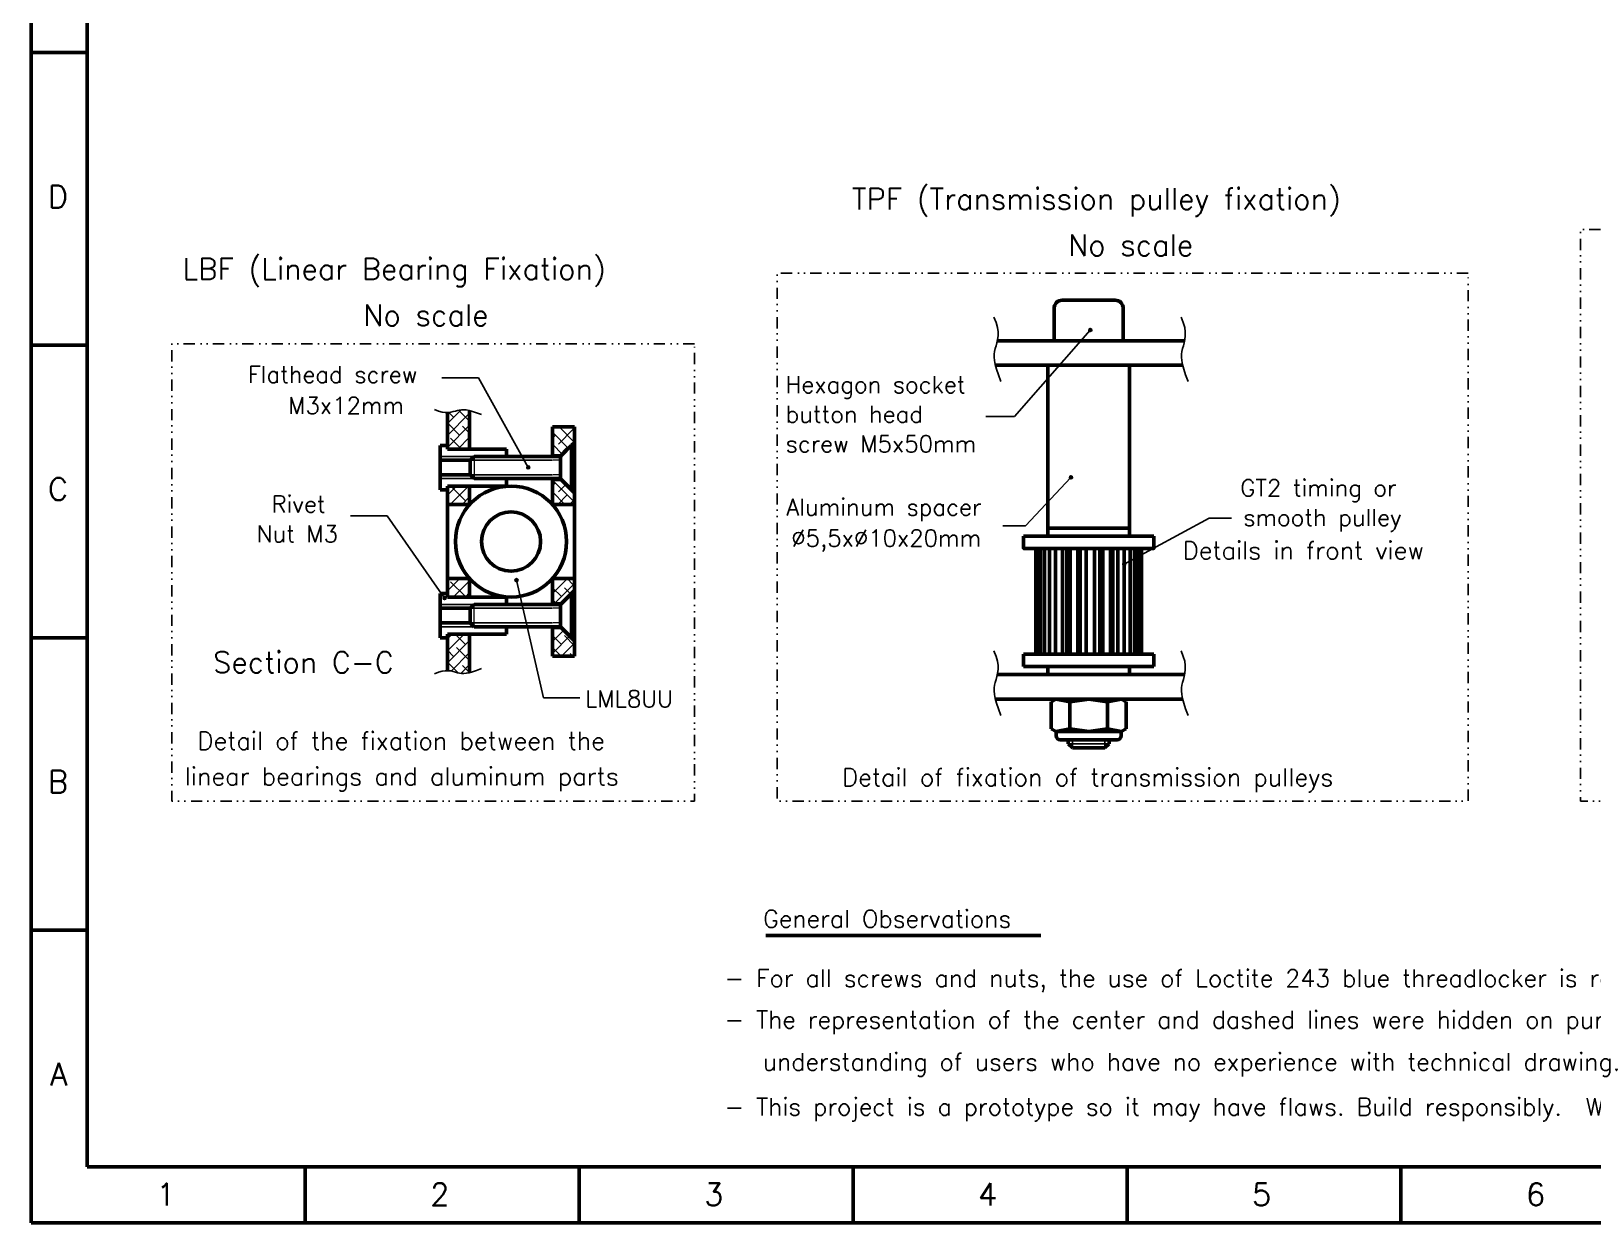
# Model space of a CAD drawing. Extents: x 19854 to 20548, y -7306 to -6812.
# Drawn here: x 19854.4 to 20118.1, y -7306 to -7104.8 of the extents above; entities that cross this region are included whole.
import ezdxf

# ---------------------------------------------------------------- set-up
doc = ezdxf.new("R2010")
doc.units = 0
doc.linetypes.add('DASHED', pattern=[19.05, 12.7, -6.35])
doc.linetypes.add('DIVIDETINY', pattern=[4.7625, 1.905, -0.9525, 0, -0.9525, 0, -0.9525])
for name, color, linetype in [('Cotas', 90, 'Continuous'), ('Detalhe', 132, 'DIVIDETINY'), ('Hachura', 9, 'Continuous')]:
    doc.layers.add(name, color=color, linetype=linetype)
for name, color, linetype, lineweight in [('Fixação e Transmissão', 5, 'Continuous', 50), ('Guias', 30, 'Continuous', 50), ('Linha tracejada', 254, 'DASHED', 15), ('Perfis e Cantoneiras', 2, 'Continuous', 50), ('Peças Usinadas', 120, 'Continuous', 50)]:
    doc.layers.add(name, color=color, linetype=linetype, lineweight=lineweight)
doc.styles.get("Standard").update_dxf_attribs({"font": 'romans.shx'})

msp = doc.modelspace()

# ---------------------------------------------------------------- hatches: boundary and pattern name
at = {"layer": 'Cotas'}
h = msp.add_hatch(color=256, dxfattribs=at)
h.dxf.hatch_style = 1
h.paths.add_polyline_path([(20033.5, -7155.219, 0.2411741), (20033.393, -7155.01, 0.6113775), (20032.983, -7155.219, 1), (20033.5, -7155.219)])
h = msp.add_hatch(color=256, dxfattribs=at)
h.dxf.hatch_style = 1
h.paths.add_polyline_path([(19938.58, -7178.415, 0.2411741), (19938.473, -7178.206, 0.6113775), (19938.063, -7178.415, 1), (19938.58, -7178.415)])
h = msp.add_hatch(color=256, dxfattribs=at)
h.dxf.hatch_style = 1
h.paths.add_polyline_path([(20030.225, -7180.103, 0.2411741), (20030.117, -7179.894, 0.6113775), (20029.708, -7180.103, 1), (20030.225, -7180.103)])
h = msp.add_hatch(color=256, dxfattribs=at)
h.dxf.hatch_style = 1
h.paths.add_polyline_path([(20039.229, -7194.772, 0.2411741), (20039.122, -7194.563, 0.6113775), (20038.712, -7194.772, 1), (20039.229, -7194.772)])
h = msp.add_hatch(color=256, dxfattribs=at)
h.dxf.hatch_style = 1
h.paths.add_polyline_path([(19936.078, -7197.476, 0.2411741), (19936.186, -7197.686, 0.6113775), (19936.595, -7197.476, 1), (19936.078, -7197.476)])
h = msp.add_hatch(color=256, dxfattribs=at)
h.dxf.hatch_style = 1
h.paths.add_polyline_path([(19924.47, -7200.504, 0.2411741), (19924.362, -7200.294, 0.6113775), (19923.953, -7200.504, 1), (19924.47, -7200.504)])
at = {"layer": 'Hachura'}
h = msp.add_hatch(dxfattribs=at)
h.set_pattern_fill('ANSI38', color=256, scale=0.44999999)
h.paths.add_polyline_path([(19928.428, -7168.826), (19928.407, -7168.821), (19928.373, -7168.812), (19928.34, -7168.805), (19928.307, -7168.797), (19928.274, -7168.79), (19928.242, -7168.783), (19928.21, -7168.776), (19928.178, -7168.769), (19928.147, -7168.763), (19928.116, -7168.756), (19928.085, -7168.751), (19928.055, -7168.745), (19928.025, -7168.739), (19927.995, -7168.734), (19927.965, -7168.729), (19927.936, -7168.724), (19927.907, -7168.72), (19927.879, -7168.715), (19927.85, -7168.711), (19927.822, -7168.707), (19927.794, -7168.704), (19927.767, -7168.7), (19927.74, -7168.697), (19927.713, -7168.694), (19927.686, -7168.691), (19927.659, -7168.688), (19927.633, -7168.686), (19927.607, -7168.683), (19927.581, -7168.681), (19927.555, -7168.679), (19927.53, -7168.678), (19927.505, -7168.676), (19927.48, -7168.675), (19927.455, -7168.674), (19927.43, -7168.673), (19927.406, -7168.672), (19927.381, -7168.672), (19927.357, -7168.671), (19927.333, -7168.671), (19927.31, -7168.671), (19927.286, -7168.671), (19927.263, -7168.671), (19927.239, -7168.672), (19927.216, -7168.672), (19927.193, -7168.673), (19927.17, -7168.674), (19927.148, -7168.675), (19927.125, -7168.677), (19927.103, -7168.678), (19927.08, -7168.68), (19927.058, -7168.681), (19927.036, -7168.683), (19927.014, -7168.685), (19926.992, -7168.688), (19926.97, -7168.69), (19926.948, -7168.692), (19926.927, -7168.695), (19926.905, -7168.698), (19926.884, -7168.701), (19926.862, -7168.704), (19926.841, -7168.707), (19926.819, -7168.71), (19926.798, -7168.714), (19926.777, -7168.717), (19926.756, -7168.721), (19926.735, -7168.725), (19926.713, -7168.729), (19926.692, -7168.733), (19926.671, -7168.737), (19926.65, -7168.741), (19926.629, -7168.746), (19926.608, -7168.75), (19926.587, -7168.755), (19926.566, -7168.76), (19926.545, -7168.765), (19926.524, -7168.77), (19926.503, -7168.775), (19926.481, -7168.78), (19926.46, -7168.785), (19926.439, -7168.79), (19926.418, -7168.796), (19926.397, -7168.801), (19926.375, -7168.807), (19926.354, -7168.813), (19926.332, -7168.819), (19926.311, -7168.824), (19926.289, -7168.83), (19926.267, -7168.836), (19926.246, -7168.843), (19926.202, -7168.855), (19926.158, -7168.868), (19926.114, -7168.88), (19926.024, -7168.906), (19925.979, -7168.919), (19925.934, -7168.932), (19925.888, -7168.945), (19925.864, -7168.952), (19925.841, -7168.958), (19925.818, -7168.965), (19925.794, -7168.971), (19925.771, -7168.977), (19925.747, -7168.984), (19925.723, -7168.99), (19925.699, -7168.996), (19925.675, -7169.003), (19925.651, -7169.009), (19925.627, -7169.015), (19925.603, -7169.021), (19925.578, -7169.027), (19925.554, -7169.033), (19925.529, -7169.038), (19925.504, -7169.044), (19925.479, -7169.05), (19925.454, -7169.055), (19925.429, -7169.061), (19925.403, -7169.066), (19925.378, -7169.071), (19925.352, -7169.076), (19925.326, -7169.081), (19925.3, -7169.086), (19925.274, -7169.091), (19925.248, -7169.095), (19925.222, -7169.1), (19925.195, -7169.104), (19925.169, -7169.108), (19925.142, -7169.112), (19925.115, -7169.116), (19925.088, -7169.12), (19925.06, -7169.123), (19925.033, -7169.127), (19925.005, -7169.13), (19924.977, -7169.133), (19924.95, -7169.136), (19924.921, -7169.139), (19924.893, -7169.141), (19924.865, -7169.143), (19924.836, -7169.145), (19924.807, -7169.147), (19924.778, -7169.149), (19924.749, -7169.15), (19924.72, -7169.151), (19924.69, -7169.152), (19924.678, -7169.153), (19924.678, -7174.702), (19924.678, -7175.327), (19928.428, -7175.327), (19928.428, -7168.826)])
h = msp.add_hatch(dxfattribs=at)
h.set_pattern_fill('ANSI38', color=256, scale=0.44999999, angle=90.000003)
h.paths.add_polyline_path([(19946.154, -7174.199), (19945.658, -7174.695), (19943.906, -7176.447), (19942.404, -7176.447), (19942.404, -7171.577), (19946.154, -7171.577), (19946.154, -7174.199)])
h = msp.add_hatch(dxfattribs=at)
h.set_pattern_fill('ANSI38', color=256, scale=0.44999999)
h.paths.add_polyline_path([(19928.428, -7181.577), (19924.678, -7181.577), (19924.678, -7182.202), (19924.678, -7184.702), (19928.428, -7184.702), (19928.428, -7181.577)])
h = msp.add_hatch(dxfattribs=at)
h.set_pattern_fill('ANSI38', color=256, scale=0.44999999, angle=90.000003)
h.paths.add_polyline_path([(19946.154, -7184.702), (19942.404, -7184.702), (19942.404, -7180.453), (19943.906, -7180.453), (19946.158, -7182.705), (19946.154, -7184.702)])
h = msp.add_hatch(dxfattribs=at)
h.set_pattern_fill('ANSI38', color=256, scale=0.44999999)
h.paths.add_polyline_path([(19928.428, -7197.202), (19924.678, -7197.202), (19924.678, -7199.702), (19924.678, -7200.327), (19928.428, -7200.327), (19928.428, -7197.202)])
h = msp.add_hatch(dxfattribs=at)
h.set_pattern_fill('ANSI38', color=256, scale=0.44999999)
h.paths.add_polyline_path([(19946.154, -7197.202), (19942.404, -7197.202), (19942.404, -7201.452), (19943.906, -7201.452), (19946.158, -7199.199), (19946.154, -7197.202)])
h = msp.add_hatch(dxfattribs=at)
h.set_pattern_fill('ANSI38', color=256, scale=0.44999999)
h.paths.add_polyline_path([(19928.428, -7206.577), (19924.678, -7206.577), (19924.678, -7207.202), (19924.678, -7212.752), (19924.69, -7212.752), (19924.72, -7212.753), (19924.749, -7212.755), (19924.778, -7212.756), (19924.807, -7212.758), (19924.836, -7212.759), (19924.865, -7212.761), (19924.893, -7212.764), (19924.921, -7212.766), (19924.95, -7212.769), (19924.977, -7212.772), (19925.005, -7212.775), (19925.033, -7212.778), (19925.06, -7212.781), (19925.088, -7212.785), (19925.115, -7212.788), (19925.142, -7212.792), (19925.169, -7212.796), (19925.195, -7212.8), (19925.222, -7212.805), (19925.248, -7212.809), (19925.274, -7212.814), (19925.3, -7212.819), (19925.326, -7212.823), (19925.352, -7212.828), (19925.378, -7212.834), (19925.403, -7212.839), (19925.429, -7212.844), (19925.454, -7212.849), (19925.479, -7212.855), (19925.504, -7212.861), (19925.529, -7212.866), (19925.554, -7212.872), (19925.578, -7212.878), (19925.603, -7212.884), (19925.627, -7212.89), (19925.651, -7212.896), (19925.675, -7212.902), (19925.699, -7212.908), (19925.723, -7212.915), (19925.747, -7212.921), (19925.771, -7212.927), (19925.794, -7212.934), (19925.818, -7212.94), (19925.841, -7212.947), (19925.864, -7212.953), (19925.888, -7212.959), (19925.934, -7212.973), (19925.979, -7212.986), (19926.024, -7212.999), (19926.114, -7213.024), (19926.158, -7213.037), (19926.202, -7213.05), (19926.246, -7213.062), (19926.267, -7213.068), (19926.289, -7213.074), (19926.311, -7213.08), (19926.332, -7213.086), (19926.354, -7213.092), (19926.375, -7213.098), (19926.397, -7213.103), (19926.418, -7213.109), (19926.439, -7213.114), (19926.46, -7213.12), (19926.481, -7213.125), (19926.503, -7213.13), (19926.524, -7213.135), (19926.545, -7213.14), (19926.566, -7213.145), (19926.587, -7213.15), (19926.608, -7213.154), (19926.629, -7213.159), (19926.65, -7213.163), (19926.671, -7213.168), (19926.692, -7213.172), (19926.713, -7213.176), (19926.735, -7213.18), (19926.756, -7213.184), (19926.777, -7213.187), (19926.798, -7213.191), (19926.819, -7213.194), (19926.841, -7213.198), (19926.862, -7213.201), (19926.884, -7213.204), (19926.905, -7213.207), (19926.927, -7213.21), (19926.948, -7213.212), (19926.97, -7213.215), (19926.992, -7213.217), (19927.014, -7213.219), (19927.036, -7213.221), (19927.058, -7213.223), (19927.08, -7213.225), (19927.103, -7213.227), (19927.125, -7213.228), (19927.148, -7213.229), (19927.17, -7213.231), (19927.193, -7213.232), (19927.216, -7213.232), (19927.239, -7213.233), (19927.263, -7213.233), (19927.286, -7213.234), (19927.31, -7213.234), (19927.333, -7213.234), (19927.357, -7213.234), (19927.381, -7213.233), (19927.406, -7213.233), (19927.43, -7213.232), (19927.455, -7213.231), (19927.48, -7213.23), (19927.505, -7213.228), (19927.53, -7213.227), (19927.555, -7213.225), (19927.581, -7213.223), (19927.607, -7213.221), (19927.633, -7213.219), (19927.659, -7213.217), (19927.686, -7213.214), (19927.713, -7213.211), (19927.74, -7213.208), (19927.767, -7213.205), (19927.794, -7213.201), (19927.822, -7213.197), (19927.85, -7213.193), (19927.879, -7213.189), (19927.907, -7213.185), (19927.936, -7213.18), (19927.965, -7213.176), (19927.995, -7213.171), (19928.025, -7213.165), (19928.055, -7213.16), (19928.085, -7213.154), (19928.116, -7213.148), (19928.147, -7213.142), (19928.178, -7213.136), (19928.21, -7213.129), (19928.242, -7213.122), (19928.274, -7213.115), (19928.307, -7213.108), (19928.34, -7213.1), (19928.373, -7213.092), (19928.407, -7213.084), (19928.428, -7213.079), (19928.428, -7206.577)])
h = msp.add_hatch(dxfattribs=at)
h.set_pattern_fill('ANSI38', color=256, scale=0.44999999)
h.paths.add_polyline_path([(19946.154, -7207.705), (19945.658, -7207.209), (19943.906, -7205.457), (19942.404, -7205.457), (19942.404, -7210.327), (19946.154, -7210.327), (19946.154, -7207.705)])

# ---------------------------------------------------------------- linework, layer by layer
at = {"layer": 'Cotas'}
for p, q in [((20033.242, -7155.219), (20020.42, -7169.84)), ((19923.733, -7163.275), (19929.909, -7163.275)), ((19938.322, -7178.415), (19929.909, -7163.275)), ((20020.42, -7169.84), (20015.619, -7169.84)), ((20029.966, -7180.103), (20022.285, -7188.309)), ((19908.302, -7186.594), (19914.478, -7186.594)), ((19924.211, -7200.504), (19914.478, -7186.594)), ((20038.97, -7194.772), (20053.305, -7186.992)), ((20053.305, -7186.992), (20057.098, -7186.992)), ((20018.492, -7188.309), (20022.285, -7188.309)), ((19936.337, -7197.476), (19940.874, -7217.331)), ((19947.05, -7217.331), (19940.874, -7217.331))]:
    msp.add_line(p, q, dxfattribs=at)
for centre in [(20033.242, -7155.219), (19938.322, -7178.415), (20029.966, -7180.103), (20038.97, -7194.772), (19936.337, -7197.476), (19924.211, -7200.504)]:
    msp.add_circle(centre, 0.259, dxfattribs=at)
at = {"layer": 'Detalhe', "flags": 128}
for points in [[(20238.505, -7138.228), (20116.032, -7138.228), (20116.032, -7234.808), (20238.505, -7234.808)], [(20097.032, -7145.621), (19980.38, -7145.621), (19980.38, -7234.808), (20097.032, -7234.808)], [(19966.38, -7157.544), (19878.151, -7157.544), (19878.151, -7234.808), (19966.38, -7234.808)]]:
    msp.add_lwpolyline(points, close=True, dxfattribs=at)
at = {"layer": 'Fixação e Transmissão'}
for p, q in [((20037.43, -7150.179), (20028.493, -7150.179)), ((20027.118, -7151.554), (20027.118, -7157.054)), ((20038.805, -7157.054), (20038.805, -7151.554)), ((20027.118, -7157.054), (20038.805, -7157.054)), ((19923.428, -7174.702), (19923.428, -7182.202)), ((19924.678, -7174.702), (19923.428, -7174.702)), ((19924.678, -7174.702), (19924.678, -7175.327)), ((19934.678, -7175.327), (19924.678, -7175.327)), ((19928.541, -7177.202), (19929.166, -7176.577)), ((19928.541, -7179.702), (19928.541, -7177.202)), ((19929.166, -7176.577), (19942.404, -7176.577)), ((19934.678, -7175.327), (19934.678, -7176.577)), ((19928.541, -7179.702), (19929.166, -7180.327)), ((19929.166, -7180.327), (19942.404, -7180.327)), ((19934.678, -7180.327), (19934.678, -7181.577)), ((19924.678, -7182.202), (19923.428, -7182.202)), ((19934.678, -7181.577), (19924.678, -7181.577)), ((19924.678, -7181.577), (19924.678, -7182.202)), ((20021.966, -7192.117), (20021.966, -7190.054)), ((20043.966, -7192.117), (20043.966, -7190.054)), ((20024.028, -7192.117), (20024.028, -7209.992)), ((20024.081, -7192.117), (20024.081, -7209.992)), ((20024.349, -7192.117), (20024.349, -7209.992)), ((20024.815, -7192.117), (20024.815, -7209.992)), ((20025.504, -7192.117), (20025.504, -7209.992)), ((20026.347, -7192.117), (20026.347, -7209.992)), ((20027.389, -7192.117), (20027.389, -7209.992)), ((20028.526, -7192.117), (20028.526, -7209.992)), ((20029.301, -7192.117), (20029.301, -7209.992)), ((20029.82, -7192.117), (20029.82, -7209.992)), ((20031.14, -7192.117), (20031.14, -7209.992)), ((20031.525, -7192.117), (20031.525, -7209.992)), ((20032.515, -7192.117), (20032.515, -7209.992)), ((20032.559, -7192.117), (20032.559, -7209.992)), ((20033.932, -7192.117), (20033.932, -7209.992)), ((20034.87, -7192.117), (20034.87, -7209.992)), ((20035.338, -7192.117), (20035.338, -7209.992)), ((20036.632, -7192.117), (20036.632, -7209.992)), ((20037.039, -7192.117), (20037.039, -7209.992)), ((20037.884, -7192.117), (20037.884, -7209.992)), ((20038.97, -7192.117), (20038.97, -7209.992)), ((20039.949, -7192.117), (20039.949, -7209.992)), ((20040.722, -7192.117), (20040.722, -7209.992)), ((20041.331, -7192.117), (20041.331, -7209.992)), ((20041.715, -7192.117), (20041.715, -7209.992)), ((20041.894, -7192.117), (20041.894, -7209.992)), ((20041.903, -7192.117), (20041.903, -7209.992)), ((19923.428, -7207.202), (19923.428, -7199.702)), ((19924.678, -7199.702), (19923.428, -7199.702)), ((19924.678, -7200.327), (19924.678, -7199.702)), ((19934.678, -7200.327), (19924.678, -7200.327)), ((19934.678, -7201.577), (19934.678, -7200.327)), ((19928.541, -7202.202), (19929.166, -7201.577)), ((19928.541, -7202.202), (19928.541, -7204.702)), ((19929.166, -7201.577), (19942.404, -7201.577)), ((19934.678, -7206.577), (19924.678, -7206.577)), ((19924.678, -7207.202), (19924.678, -7206.577)), ((19928.541, -7204.702), (19929.166, -7205.327)), ((19929.166, -7205.327), (19942.404, -7205.327)), ((19934.678, -7206.577), (19934.678, -7205.327)), ((19924.678, -7207.202), (19923.428, -7207.202)), ((20021.966, -7212.054), (20021.966, -7209.992)), ((20043.966, -7212.054), (20043.966, -7209.992)), ((20027.466, -7217.554), (20026.615, -7218.045)), ((20026.615, -7218.045), (20026.615, -7222.563)), ((20038.466, -7217.554), (20027.466, -7217.554)), ((20027.466, -7217.554), (20029.79, -7218.045)), ((20029.79, -7218.045), (20032.966, -7217.554)), ((20029.79, -7218.045), (20029.79, -7222.563)), ((20036.141, -7218.045), (20032.966, -7217.554)), ((20038.466, -7217.554), (20036.141, -7218.045)), ((20036.141, -7218.045), (20036.141, -7222.563)), ((20038.466, -7217.554), (20039.317, -7218.045)), ((20039.317, -7218.045), (20039.317, -7222.563)), ((20027.466, -7223.054), (20026.615, -7222.563)), ((20027.466, -7223.054), (20029.79, -7222.563)), ((20038.466, -7223.054), (20027.466, -7223.054)), ((20027.466, -7223.054), (20027.466, -7223.742)), ((20037.778, -7224.429), (20028.153, -7224.429)), ((20029.528, -7224.429), (20029.528, -7225.117)), ((20029.528, -7225.117), (20030.216, -7225.804)), ((20029.79, -7222.563), (20032.966, -7223.054)), ((20036.141, -7222.563), (20032.966, -7223.054)), ((20036.403, -7225.117), (20035.716, -7225.804)), ((20038.466, -7223.054), (20036.141, -7222.563)), ((20036.403, -7224.429), (20036.403, -7225.117)), ((20038.466, -7223.054), (20039.317, -7222.563)), ((20038.466, -7223.054), (20038.466, -7223.742)), ((20035.716, -7225.804), (20030.216, -7225.804))]:
    msp.add_line(p, q, dxfattribs=at)
at = {"layer": 'Fixação e Transmissão', "color": 7, "ltscale": 0.1}
for p, q in [((20026.091, -7161.179), (20026.091, -7188.679)), ((20039.841, -7161.179), (20039.841, -7188.679)), ((20026.091, -7188.679), (20026.091, -7190.054)), ((20039.841, -7188.679), (20039.841, -7190.054)), ((20026.091, -7212.054), (20026.091, -7213.429)), ((20039.841, -7212.054), (20039.841, -7213.429))]:
    msp.add_line(p, q, dxfattribs=at)
at = {"layer": 'Fixação e Transmissão', "color": 7}
for p, q in [((20026.091, -7161.179), (20039.841, -7161.179)), ((20026.091, -7188.679), (20039.841, -7188.679)), ((20026.091, -7190.054), (20039.841, -7190.054)), ((20026.091, -7212.054), (20039.841, -7212.054)), ((20026.091, -7213.429), (20039.841, -7213.429))]:
    msp.add_line(p, q, dxfattribs=at)
at = {"layer": 'Fixação e Transmissão', "ltscale": 0.1}
for p, q in [((19943.906, -7176.447), (19945.658, -7174.695)), ((19945.658, -7174.695), (19945.908, -7174.695)), ((19945.658, -7174.695), (19945.658, -7182.205)), ((19945.908, -7174.695), (19945.908, -7182.205)), ((19928.541, -7177.202), (19923.428, -7177.202)), ((19943.78, -7176.573), (19942.404, -7176.573)), ((19943.78, -7176.573), (19943.906, -7176.447)), ((19943.78, -7176.573), (19943.78, -7180.327)), ((19928.541, -7179.702), (19923.428, -7179.702)), ((19943.78, -7180.327), (19942.404, -7180.327)), ((19943.78, -7180.327), (19943.906, -7180.453)), ((19943.906, -7180.453), (19945.658, -7182.205)), ((19945.658, -7182.205), (19945.908, -7182.205)), ((19943.906, -7201.452), (19945.658, -7199.7)), ((19945.658, -7199.7), (19945.908, -7199.7)), ((19945.658, -7207.209), (19945.658, -7199.7)), ((19945.908, -7207.209), (19945.908, -7199.7)), ((19928.541, -7202.202), (19923.428, -7202.202)), ((19943.78, -7201.577), (19942.404, -7201.577)), ((19943.78, -7201.577), (19943.906, -7201.452)), ((19943.78, -7205.332), (19943.78, -7201.577)), ((19928.541, -7204.702), (19923.428, -7204.702)), ((19943.78, -7205.332), (19942.404, -7205.332)), ((19943.78, -7205.332), (19943.906, -7205.457)), ((19943.906, -7205.457), (19945.658, -7207.209)), ((19945.658, -7207.209), (19945.908, -7207.209))]:
    msp.add_line(p, q, dxfattribs=at)
at = {"layer": 'Fixação e Transmissão', "flags": 128}
for points in [[(20043.966, -7190.054), (20021.966, -7190.054)], [(20043.966, -7209.992), (20021.966, -7209.992)], [(20043.966, -7212.054), (20021.966, -7212.054)]]:
    msp.add_lwpolyline(points, dxfattribs=at)
at = {"layer": 'Fixação e Transmissão'}
for centre, radius, start, end in [((20028.493, -7151.554), 1.375, 90, 180), ((20037.43, -7151.554), 1.375, 360, 90), ((20028.153, -7223.742), 0.688, 180, 270), ((20037.778, -7223.742), 0.688, 270, 360)]:
    msp.add_arc(centre, radius, start, end, dxfattribs=at)
for points, degree in [([(20024.081, -7192.117), (20021.966, -7192.117), (20021.966, -7192.117)], 2), ([(20024.081, -7192.117), (20024.159, -7192.117), (20024.349, -7192.117)], 2), ([(20024.815, -7192.117), (20024.532, -7192.117), (20024.349, -7192.117)], 2), ([(20024.815, -7192.117), (20025.109, -7192.117), (20025.504, -7192.117)], 2), ([(20026.347, -7192.117), (20025.883, -7192.117), (20025.504, -7192.117)], 2), ([(20026.347, -7192.117), (20026.828, -7192.117), (20027.389, -7192.117)], 2), ([(20028.526, -7192.117), (20027.928, -7192.117), (20027.389, -7192.117)], 2), ([(20028.526, -7192.117), (20029.149, -7192.117), (20029.82, -7192.117)], 2), ([(20031.14, -7192.117), (20030.465, -7192.117), (20029.82, -7192.117)], 2), ([(20031.14, -7192.117), (20031.842, -7192.117), (20032.559, -7192.117)], 2), ([(20033.932, -7192.117), (20032.559, -7192.117)], 1), ([(20033.932, -7192.117), (20034.646, -7192.117), (20035.338, -7192.117)], 2), ([(20036.632, -7192.117), (20036.002, -7192.117), (20035.338, -7192.117)], 2), ([(20036.632, -7192.117), (20037.285, -7192.117), (20037.884, -7192.117)], 2), ([(20038.97, -7192.117), (20038.46, -7192.117), (20037.884, -7192.117)], 2), ([(20038.97, -7192.117), (20039.501, -7192.117), (20039.949, -7192.117)], 2), ([(20040.722, -7192.117), (20040.38, -7192.117), (20039.949, -7192.117)], 2), ([(20040.722, -7192.117), (20041.078, -7192.117), (20041.331, -7192.117)], 2), ([(20041.715, -7192.117), (20041.574, -7192.117), (20041.331, -7192.117)], 2), ([(20041.715, -7192.117), (20041.861, -7192.117), (20041.894, -7192.117)], 2), ([(20043.966, -7192.117), (20043.966, -7192.117), (20041.894, -7192.117)], 2)]:
    msp.add_open_spline(points, degree=degree, dxfattribs=at)
at = {"layer": 'Guias'}
for radius in [9.375, 5]:
    msp.add_circle((19935.416, -7190.952), radius, dxfattribs=at)
at = {"layer": 'Hachura', "ltscale": 0.1}
for p, q in [((19929.166, -7176.577), (19923.428, -7176.577)), ((19929.166, -7180.327), (19923.428, -7180.327)), ((19929.166, -7201.577), (19923.428, -7201.577)), ((19929.166, -7205.327), (19923.428, -7205.327))]:
    msp.add_line(p, q, dxfattribs=at)
at = {"layer": 'Hachura'}
for p, q in [((19928.541, -7177.202), (19942.404, -7177.202)), ((19928.541, -7179.702), (19942.404, -7179.702)), ((19928.541, -7202.202), (19942.404, -7202.202)), ((19928.541, -7204.702), (19942.404, -7204.702)), ((20036.403, -7225.117), (20029.528, -7225.117)), ((20030.216, -7224.429), (20030.216, -7225.804)), ((20035.716, -7224.429), (20035.716, -7225.804))]:
    msp.add_line(p, q, dxfattribs=at)
for points in [[(20016.932, -7153.043), (20018.193, -7155.632), (20016.859, -7158.571), (20016.859, -7160.65), (20018.139, -7163.938)], [(20048.557, -7153.043), (20049.818, -7155.632), (20048.484, -7158.571), (20048.484, -7160.65), (20049.764, -7163.938)], [(19922.512, -7168.617), (19924.394, -7169.535), (19926.532, -7168.565), (19928.043, -7168.565), (19930.435, -7169.496)], [(20016.932, -7209.418), (20018.193, -7212.007), (20016.859, -7214.946), (20016.859, -7217.025), (20018.139, -7220.313)], [(20048.557, -7209.418), (20049.818, -7212.007), (20048.484, -7214.946), (20048.484, -7217.025), (20049.764, -7220.313)], [(19922.512, -7213.287), (19924.394, -7212.37), (19926.532, -7213.34), (19928.043, -7213.34), (19930.435, -7212.409)]]:
    msp.add_open_spline(points, degree=3, dxfattribs=at)
at = {"layer": 'Linha tracejada'}
for p, q in [((19928.541, -7177.202), (19928.803, -7177.202)), ((19929.166, -7176.577), (19929.166, -7180.327)), ((19928.541, -7179.702), (19928.803, -7179.702)), ((19928.541, -7202.202), (19928.803, -7202.202)), ((19929.166, -7205.327), (19929.166, -7201.577)), ((19928.541, -7204.702), (19928.803, -7204.702))]:
    msp.add_line(p, q, dxfattribs=at)
at = {"layer": 'Linha tracejada', "ltscale": 0.1}
for p, q in [((19943.78, -7177.198), (19942.404, -7177.198)), ((19943.78, -7179.702), (19942.404, -7179.702)), ((19943.78, -7202.203), (19942.404, -7202.203)), ((19943.78, -7204.706), (19942.404, -7204.706))]:
    msp.add_line(p, q, dxfattribs=at)
at = {"layer": 'Peças Usinadas'}
for p, q in [((19863.847, -7108.372), (19854.397, -7108.372)), ((19863.847, -7157.782), (19854.397, -7157.782)), ((20017.541, -7157.054), (20049.166, -7157.054)), ((20017.218, -7161.179), (20048.843, -7161.179)), ((19924.678, -7174.702), (19924.678, -7169.153)), ((19928.428, -7175.327), (19928.428, -7168.826)), ((19946.154, -7171.577), (19942.404, -7171.577)), ((19946.154, -7171.577), (19942.404, -7171.577)), ((19942.404, -7176.577), (19942.404, -7171.577)), ((19946.154, -7171.577), (19946.154, -7210.327)), ((19945.658, -7174.695), (19946.154, -7174.199)), ((19942.404, -7180.327), (19942.404, -7184.702)), ((19924.678, -7182.202), (19924.678, -7199.702)), ((19928.428, -7181.577), (19928.428, -7184.702)), ((19945.658, -7182.205), (19946.158, -7182.705)), ((19928.428, -7197.202), (19928.428, -7200.327)), ((19942.404, -7197.202), (19942.404, -7201.577)), ((19945.658, -7199.7), (19946.158, -7199.199)), ((19928.428, -7206.577), (19928.428, -7213.079)), ((19942.404, -7205.327), (19942.404, -7210.327)), ((19863.847, -7207.192), (19854.397, -7207.192)), ((19924.678, -7207.202), (19924.678, -7212.752)), ((19945.658, -7207.209), (19946.158, -7207.71)), ((19946.154, -7210.327), (19942.404, -7210.327)), ((20017.541, -7213.429), (20049.166, -7213.429)), ((20017.218, -7217.554), (20048.843, -7217.554)), ((19863.847, -7256.602), (19854.397, -7256.602)), ((19900.657, -7296.563), (19900.657, -7306.013)), ((19946.917, -7296.563), (19946.917, -7306.013)), ((19993.177, -7296.563), (19993.177, -7306.013)), ((20039.438, -7296.563), (20039.438, -7306.013)), ((20085.698, -7296.563), (20085.698, -7306.013))]:
    msp.add_line(p, q, dxfattribs=at)
at = {"layer": 'Peças Usinadas', "ltscale": 0.1}
for p, q in [((19943.906, -7176.447), (19942.404, -7176.447)), ((19943.906, -7180.453), (19942.404, -7180.453)), ((19928.428, -7184.702), (19924.678, -7184.702)), ((19946.154, -7184.702), (19942.404, -7184.702)), ((19928.428, -7197.202), (19924.678, -7197.202)), ((19946.154, -7197.202), (19942.404, -7197.202)), ((19943.906, -7201.452), (19942.404, -7201.452)), ((19943.906, -7205.457), (19942.404, -7205.457))]:
    msp.add_line(p, q, dxfattribs=at)
at = {"layer": 'Peças Usinadas', "color": 1}
msp.add_line((19978.454, -7257.506), (20024.863, -7257.506), dxfattribs=at)
at = {"layer": 'Peças Usinadas', "flags": 128}
for points in [[(19854.397, -7306.013), (20548.302, -7306.013), (20548.302, -6811.91), (19854.397, -6811.91)], [(19863.847, -7296.563), (20538.852, -7296.563), (20538.852, -6821.36), (19863.847, -6821.36)]]:
    msp.add_lwpolyline(points, close=True, dxfattribs=at)

# ---------------------------------------------------------------- texts
at = {"layer": 'Cotas'}
for s, height, p in [('D', 3.78, (19857.223, -7134.574)), ('Flathead screw', 2.835, (19890.97, -7164.139)), ('Hexagon socket', 2.835, (19981.787, -7165.861)), ('M3x12mm', 2.835, (19897.795, -7169.379)), ('button head', 2.835, (19981.787, -7170.861)), ('screw M5x50mm', 2.835, (19981.787, -7175.861)), ('C', 3.78, (19857.223, -7183.984)), ('GT2 timing or', 2.835, (20058.575, -7183.31)), ('Rivet', 2.835, (19894.98, -7186.049)), ('Aluminum spacer', 2.835, (19981.92, -7186.543)), ('smooth pulley', 2.835, (20059.075, -7188.31)), ('Nut M3', 2.835, (19892.48, -7191.049)), ('%%c5,5x%%c10x20mm', 2.835, (19982.746, -7191.782)), ('LML8UU', 2.835, (19947.935, -7218.926)), ('B', 3.78, (19857.223, -7233.394)), ('A', 3.78, (19857.601, -7282.804)), ('1', 3.78, (19875.512, -7303.105)), ('2', 3.78, (19921.773, -7303.105)), ('3', 3.78, (19968.033, -7303.105)), ('4', 3.78, (20014.294, -7303.105)), ('5', 3.78, (20060.554, -7303.105)), ('6', 3.78, (20106.814, -7303.105))]:
    msp.add_text(s, height=height, dxfattribs=at).set_placement(p)
at = {"layer": 'Cotas', "color": 7}
for s, height, p in [('TPF (Transmission pulley fixation)', 3.6, (19992.982, -7134.869)), ('No scale', 3.6, (20029.488, -7142.669)), ('LBF (Linear Bearing Fixation)', 3.6, (19879.97, -7146.71)), ('No scale', 3.6, (19910.475, -7154.51)), ('Details in front view', 3, (20048.856, -7193.94)), ('Detail of the fixation between the', 3, (19882.493, -7226.107)), ('linear bearings and aluminum parts', 3, (19880.332, -7232.107)), ('Detail of fixation of transmission pulleys', 3, (19991.344, -7232.266))]:
    msp.add_text(s, height=height, dxfattribs=at).set_placement(p)
at = {"layer": 'Cotas', "color": 1}
for s, height, p in [('General Observations', 2.95312, (19977.99, -7256.145)), ('- For all screws and nuts, the use of Loctite 243 blue threadlocker is recommended.', 2.95312, (19971.494, -7266.186)), ('- The representation of the center and dashed lines were hidden on purpose.  The intention is to improve the', 2.953125, (19971.494, -7273.174)), ('understanding of users who have no experience with technical drawing.', 2.95312, (19977.931, -7280.313)), ('- This project is a prototype so it may have flaws. Build responsibly.  We are not responsible for any problems.', 2.953125, (19971.494, -7287.892))]:
    msp.add_text(s, height=height, dxfattribs=at).set_placement(p)
at = {"layer": 'Perfis e Cantoneiras', "color": 130}
msp.add_text('Section C-C', height=3.6, dxfattribs=at).set_placement((19885.099, -7213.15))

doc.saveas('drawing.dxf')
